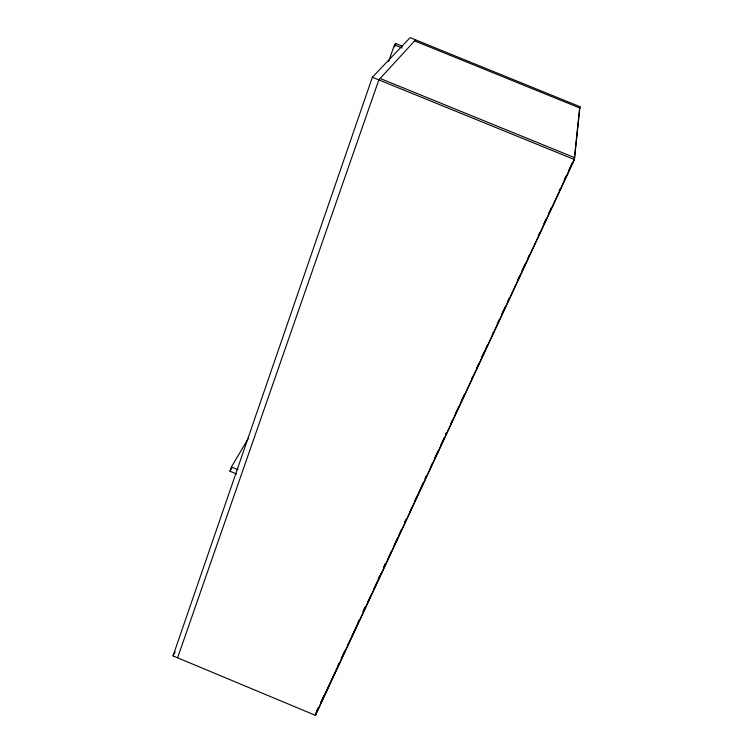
<?xml version="1.0" encoding="UTF-8"?>
<svg xmlns="http://www.w3.org/2000/svg" width="753" height="753" viewBox="0 0 753 753"><rect width="100%" height="100%" fill="white"/><g stroke="black" fill="none" stroke-linecap="round" stroke-linejoin="round"><path stroke-width="1.13" d="M574.445 159.551L579.979 106.691L410.121 37.65L372.368 77.248L173.021 655.901L315.451 715.35L574.445 159.551L372.368 77.248M579.801 106.615L574.228 159.457L315.291 715.284L316.175 712.611M315.451 715.35L316.335 712.677M317.728 708.46L316.627 711.783L318.613 707.528M236.442 473.929L229.957 471.237L231.406 466.964L248.631 437.87M177.586 657.802L378.844 79.884L415.571 39.862M388.633 61.52L394.459 44.86L395.786 43.533L402.309 46.178M394.619 46.855L395.786 43.533M363.351 610.843L364.33 608.744M316.476 711.726L318.463 707.462M320.938 702.135L323.912 695.734M337.805 665.897L338.794 663.77M341.278 658.442L344.752 650.978M358.146 622.204L359.134 620.077M363.106 611.549L365.092 607.285M378.477 578.52L379.474 576.384M383.437 567.856L385.423 563.602M404.775 522.036L405.763 519.909M425.106 478.343L426.104 476.216M445.447 434.65L446.444 432.523M321.089 702.191L326.058 691.536M327.047 689.409L338.954 663.835M341.438 658.508L344.912 651.044M347.387 645.716L350.86 638.262M351.858 636.125L359.294 620.143M363.266 611.615L365.252 607.36M367.737 602.033L371.21 594.569M373.686 589.241L377.159 581.787M378.157 579.65L381.131 573.259M383.606 567.931L385.592 563.668M388.077 558.34L391.551 550.876M394.026 545.548L397.499 538.094M398.497 535.957L401.471 529.566M404.945 522.111L405.942 519.975M409.905 511.456L411.891 507.193M414.376 501.865L417.849 494.401M418.837 492.274L423.308 482.682M425.285 478.419L426.283 476.291M430.255 467.764L432.231 463.5M434.716 458.172L438.19 450.718M440.674 445.381L444.148 437.926M445.635 434.726L446.623 432.599M450.595 424.071L452.581 419.807M455.057 414.479L458.53 407.025M461.015 401.697L464.488 394.233M471.933 378.251L472.922 376.124M476.894 367.596L478.88 363.332M481.355 358.004L484.828 350.55M485.826 348.413L487.313 345.222M492.274 334.558L493.262 332.431M497.234 323.903L499.22 319.639M501.696 314.312L505.169 306.857M507.654 301.529L509.141 298.329M517.575 280.22L519.561 275.956M522.045 270.628L525.519 263.164M527.994 257.837L529.491 254.646M538.913 234.399L539.91 232.263M543.873 223.735L545.859 219.481M548.344 214.153L551.318 207.753M559.253 190.707L560.251 188.57M564.223 180.052L566.2 175.788M568.684 170.46L572.158 162.996M173.021 655.901L175.185 651.778M229.957 471.237L231.736 468.215M414.639 40.878L579.848 108.027M394.459 44.86L402.074 47.957M380.143 78.463L574.643 157.669M231.406 466.964L237.92 469.665"/></g></svg>
